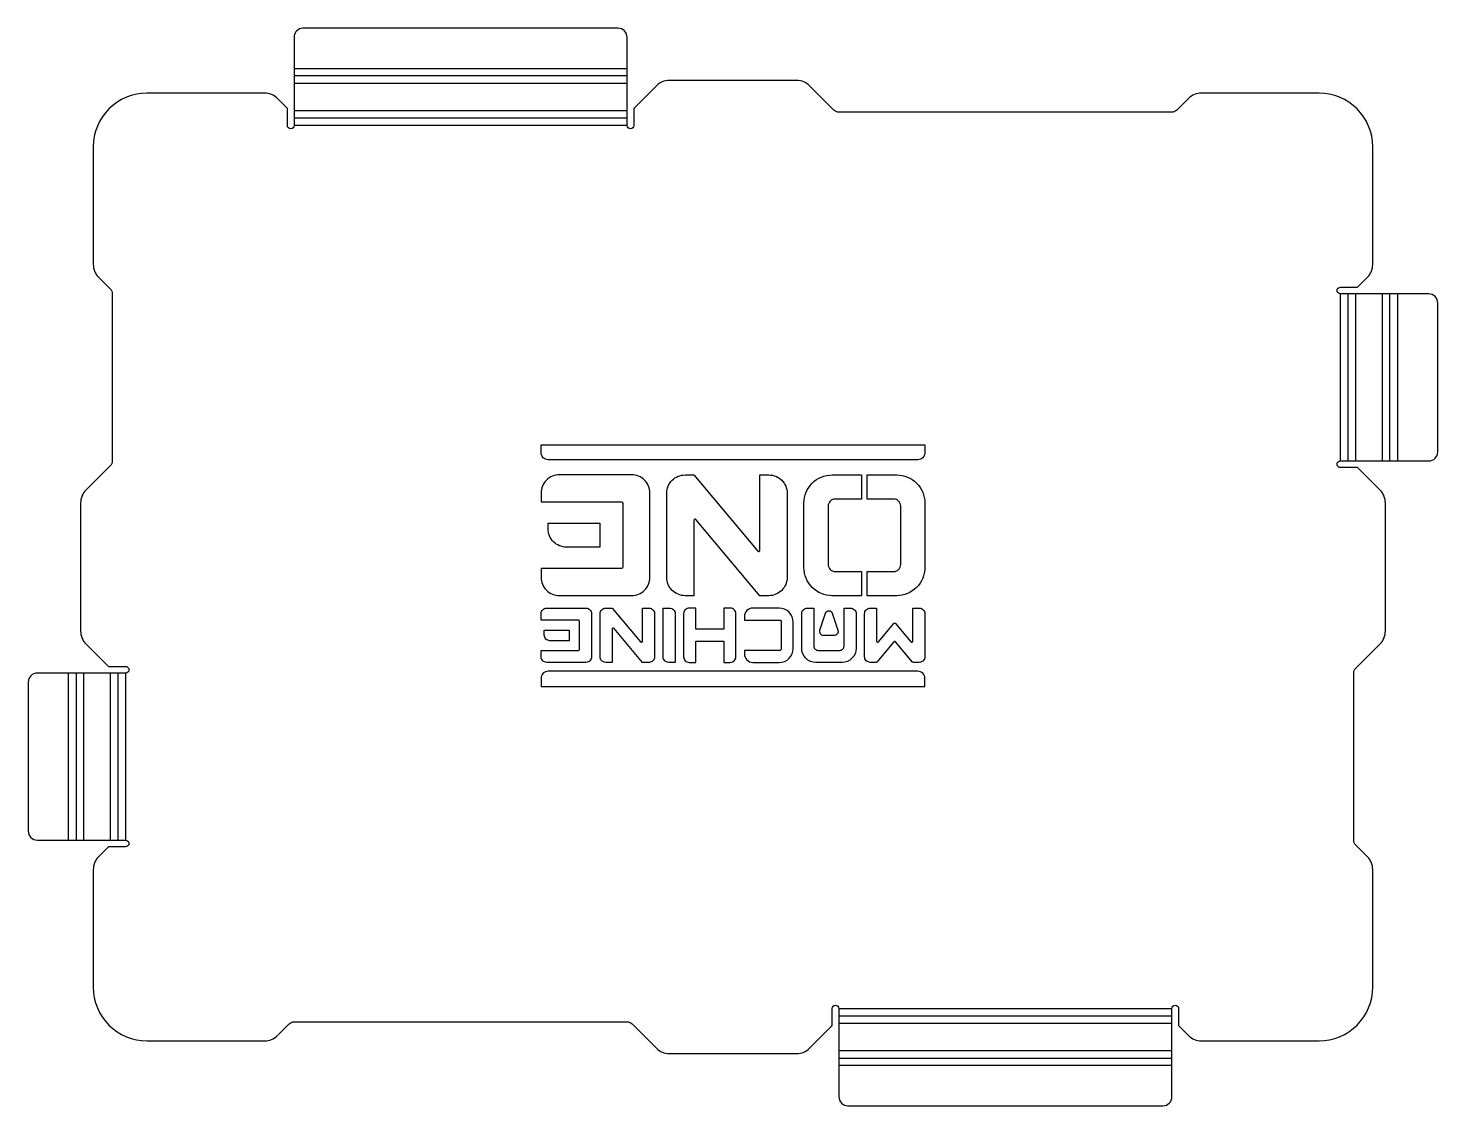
# Model space of a CAD drawing. Header units: inches. Extents: x -14.3 to 25.1, y -18.5 to 11.6.
import ezdxf

# ---------------------------------------------------------------- set-up
doc = ezdxf.new("R2010")
doc.units = ezdxf.units.IN

msp = doc.modelspace()

# ---------------------------------------------------------------- linework, layer by layer
at = {"layer": 'BEND'}
for p, q in [((2.403, 10.311), (-6.906, 10.311)), ((-6.906, 9.137), (2.403, 9.137)), ((22.551, 4.217), (22.551, -0.455)), ((23.725, -0.455), (23.725, 4.217)), ((-13, -6.388), (-13, -11.06)), ((-11.826, -11.06), (-11.826, -6.388)), ((17.631, -15.98), (8.322, -15.98)), ((8.322, -17.154), (17.631, -17.154))]:
    msp.add_line(p, q, dxfattribs=at)
at = {"layer": 'BEND_EXTENT'}
for p, q in [((-6.906, 10.523), (2.403, 10.523)), ((2.403, 10.099), (-6.906, 10.099)), ((-6.906, 9.349), (2.403, 9.349)), ((2.403, 8.925), (-6.906, 8.925)), ((22.339, -0.455), (22.339, 4.217)), ((22.763, 4.217), (22.763, -0.455)), ((23.513, -0.455), (23.513, 4.217)), ((23.937, 4.217), (23.937, -0.455)), ((-13.212, -11.06), (-13.212, -6.388)), ((-12.788, -6.388), (-12.788, -11.06)), ((-12.038, -11.06), (-12.038, -6.388)), ((-11.614, -6.388), (-11.614, -11.06)), ((8.322, -15.768), (17.631, -15.768)), ((17.631, -16.192), (8.322, -16.192)), ((8.322, -16.942), (17.631, -16.942)), ((17.631, -17.366), (8.322, -17.366))]:
    msp.add_line(p, q, dxfattribs=at)
at = {"layer": 'INTERIOR_PROFILES'}
for points in [[(0, -0.225), (0, 0), (10.725, 0), (10.725, -0.225, -0.414214), (10.528, -0.422), (0.197, -0.422, -0.414214)], [(0.512, -0.842, 0.414214), (0, -1.354), (0, -1.603), (2.249, -1.603, -0.414214), (2.28, -1.634), (2.28, -3.429, -0.414214), (2.249, -3.46), (0, -3.46), (0, -3.709, 0.414214), (0.512, -4.22), (2.528, -4.22, 0.414214), (3.04, -3.709), (3.04, -1.354, 0.414214), (2.528, -0.842)], [(6.363, -4.224), (6.115, -4.224), (4.328, -2.094, 0.700208), (4.272, -2.115), (4.272, -4.224), (4.024, -4.224, -0.414214), (3.512, -3.712), (3.512, -1.358, -0.414214), (4.024, -0.846), (4.272, -0.846), (6.059, -2.975, 0.700208), (6.115, -2.955), (6.115, -0.846), (6.363, -0.846, -0.414214), (6.875, -1.358), (6.875, -3.712, -0.414214)], [(8.219, -3.548), (8.957, -3.548), (8.957, -4.224), (8.134, -4.224, -0.414214), (7.347, -3.436), (7.347, -1.633, -0.414214), (8.134, -0.846), (8.957, -0.846), (8.957, -1.521), (8.219, -1.521, 0.414214), (8.023, -1.718), (8.023, -3.351, 0.414214)], [(9.115, -3.548), (9.853, -3.548, 0.414214), (10.049, -3.351), (10.049, -1.718, 0.414214), (9.853, -1.521), (9.115, -1.521), (9.115, -0.846), (9.938, -0.846, -0.414214), (10.725, -1.633), (10.725, -3.436, -0.414214), (9.938, -4.224), (9.115, -4.224)], [(0.195, -2.354), (0.195, -2.198), (1.643, -2.198), (1.643, -2.865), (0.707, -2.865, -0.414214)], [(0.157, -4.57), (1.253, -4.57, -0.414214), (1.41, -4.728), (1.41, -5.933, -0.414214), (1.253, -6.09), (0.157, -6.09, -0.414214), (0, -5.933), (0, -5.753), (1.041, -5.753, 0.414214), (1.072, -5.721), (1.072, -4.94, 0.414214), (1.041, -4.908), (0, -4.908), (0, -4.728, -0.414214)], [(1.984, -5.164), (1.984, -6.09), (1.804, -6.09, -0.414214), (1.646, -5.933), (1.646, -4.728, -0.414214), (1.804, -4.57), (1.984, -4.57), (2.779, -5.517, 0.700208), (2.835, -5.497), (2.835, -4.57), (3.015, -4.57, -0.414214), (3.172, -4.728), (3.172, -5.933, -0.414214), (3.015, -6.09), (2.835, -6.09), (2.04, -5.143, 0.700208)], [(3.409, -5.933), (3.409, -4.57), (3.589, -4.57, -0.414214), (3.746, -4.728), (3.746, -6.09), (3.566, -6.09, -0.414214)], [(5.287, -6.09, 0.414214), (5.444, -5.933), (5.444, -4.728, 0.414214), (5.287, -4.57), (5.107, -4.57), (5.107, -5.162), (4.32, -5.162), (4.32, -4.57), (4.14, -4.57, 0.414214), (3.983, -4.728), (3.983, -5.933, 0.414214), (4.14, -6.09), (4.32, -6.09), (4.32, -5.499), (5.107, -5.499), (5.107, -6.09)], [(6.654, -6.09, 0.414214), (7.047, -5.697), (7.047, -4.964, 0.414214), (6.654, -4.57), (5.917, -4.57, 0.414214), (5.681, -4.807), (5.681, -4.908), (6.678, -4.908, -0.414214), (6.709, -4.94), (6.709, -5.721, -0.414214), (6.678, -5.753), (5.681, -5.753), (5.681, -5.854, 0.414214), (5.917, -6.09)], [(8.466, -5.635), (8.466, -4.57), (8.646, -4.57, -0.414214), (8.804, -4.728), (8.804, -5.697, -0.414214), (8.41, -6.09), (7.677, -6.09, -0.414214), (7.283, -5.697), (7.283, -4.728, -0.414214), (7.441, -4.57), (7.621, -4.57), (7.621, -5.635, 0.414214), (7.739, -5.753), (8.348, -5.753, 0.414214)], [(7.792, -5.184), (7.949, -4.714, -0.720469), (8.138, -4.714), (8.295, -5.184, -0.512039), (8.183, -5.34), (7.904, -5.34, -0.512039)], [(10.725, -4.728), (10.725, -5.933, -0.414214), (10.568, -6.09), (10.402, -6.09, -0.221695), (10.378, -6.079), (9.907, -5.518, 0.466308), (9.858, -5.518), (9.387, -6.079, -0.221695), (9.363, -6.09), (9.197, -6.09, -0.414214), (9.04, -5.933), (9.04, -4.728, -0.414214), (9.197, -4.57), (9.378, -4.57), (9.378, -5.492, 0.700208), (9.433, -5.512), (9.858, -5.005, -0.466308), (9.907, -5.005), (10.332, -5.512, 0.700208), (10.387, -5.492), (10.387, -4.57), (10.568, -4.57, -0.414214)], [(0.087, -5.188), (0.787, -5.188), (0.787, -5.483), (0.244, -5.483, -0.414214), (0.087, -5.326)], [(10.725, -6.534, 0.414214), (10.528, -6.337), (0.197, -6.337, 0.414214), (0, -6.534), (0, -6.759), (10.725, -6.759)]]:
    msp.add_lwpolyline(points, format="xyb", close=True, dxfattribs=at)
at = {"layer": 'OUTER_PROFILES'}
msp.add_lwpolyline([(17.631, -18.241), (17.631, -15.768, -1), (17.818, -15.768), (17.818, -16.247), (18.098, -16.527, 0.198912), (18.451, -16.673), (21.744, -16.673, 0.414214), (23.244, -15.173), (23.244, -11.88, 0.198912), (23.098, -11.527), (22.772, -11.201, -0.198912), (22.714, -11.06), (22.714, -6.388, -0.198912), (22.772, -6.247), (23.451, -5.568, 0.198912), (23.598, -5.214), (23.598, -1.629, 0.198912), (23.451, -1.275), (22.818, -0.642), (22.339, -0.642, -1), (22.339, -0.455), (24.812, -0.455, 0.414214), (25.062, -0.205), (25.062, 3.967, 0.414214), (24.812, 4.217), (22.339, 4.217, -1), (22.339, 4.404), (22.818, 4.404), (23.098, 4.684, 0.198912), (23.244, 5.037), (23.244, 8.33, 0.414214), (21.744, 9.83), (18.451, 9.83, 0.198912), (18.098, 9.684), (17.772, 9.358, -0.198912), (17.631, 9.3), (8.322, 9.3, -0.198912), (8.181, 9.358), (7.502, 10.037, 0.198912), (7.148, 10.184), (3.577, 10.184, 0.198912), (3.223, 10.037), (2.59, 9.404), (2.59, 8.925, -1), (2.403, 8.925), (2.403, 11.398, 0.414214), (2.153, 11.648), (-6.656, 11.648, 0.414214), (-6.906, 11.398), (-6.906, 8.925, -1), (-7.093, 8.925), (-7.093, 9.404), (-7.373, 9.684, 0.198912), (-7.726, 9.83), (-11.019, 9.83, 0.414214), (-12.519, 8.33), (-12.519, 5.037, 0.198912), (-12.373, 4.684), (-12.047, 4.358, -0.198912), (-11.989, 4.217), (-11.989, -0.455, -0.198912), (-12.047, -0.596), (-12.726, -1.275, 0.198912), (-12.873, -1.629), (-12.873, -5.214, 0.198912), (-12.726, -5.568), (-12.093, -6.201), (-11.614, -6.201, -1), (-11.614, -6.388), (-14.087, -6.388, 0.414214), (-14.337, -6.638), (-14.337, -10.81, 0.414214), (-14.087, -11.06), (-11.614, -11.06, -1), (-11.614, -11.247), (-12.093, -11.247), (-12.373, -11.527, 0.198912), (-12.519, -11.88), (-12.519, -15.173, 0.414214), (-11.019, -16.673), (-7.726, -16.673, 0.198912), (-7.373, -16.527), (-7.047, -16.201, -0.198912), (-6.906, -16.143), (2.403, -16.143, -0.198912), (2.544, -16.201), (3.223, -16.88, 0.198912), (3.577, -17.027), (7.148, -17.027, 0.198912), (7.502, -16.88), (8.135, -16.247), (8.135, -15.768, -1), (8.322, -15.768), (8.322, -18.241, 0.414214), (8.572, -18.491), (17.381, -18.491, 0.414214)], format="xyb", close=True, dxfattribs=at)

doc.saveas('drawing.dxf')
